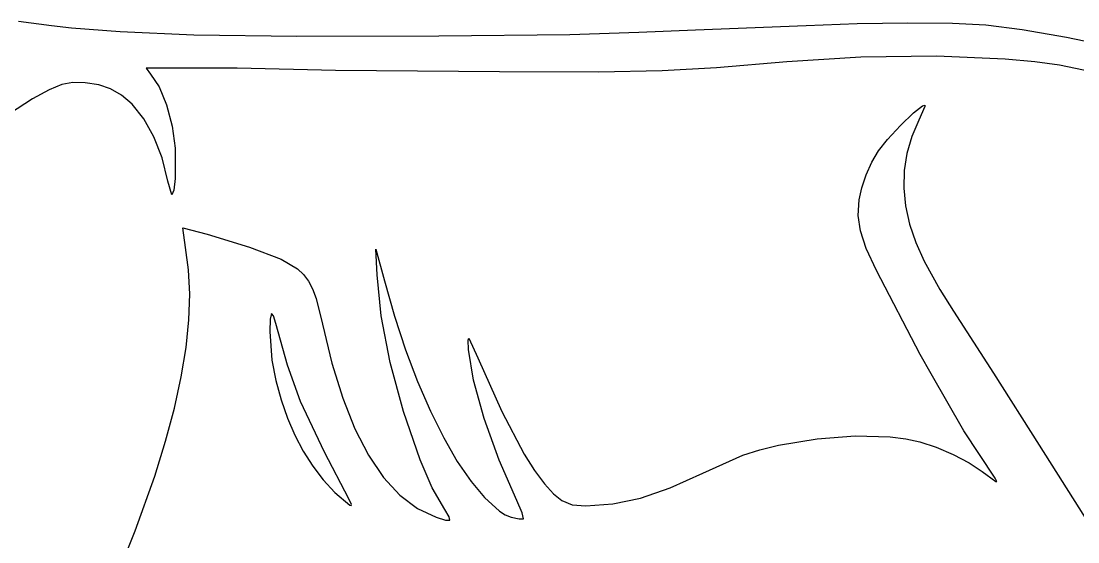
# Model space of a CAD drawing. Extents: x 295 to 722, y 9 to 564.
# Drawn here: x 464.4 to 595.8, y 369.1 to 433.8 of the extents above; entities that cross this region are included whole.
import ezdxf

# ---------------------------------------------------------------- set-up
doc = ezdxf.new("R2010")
doc.units = 0

msp = doc.modelspace()

# ---------------------------------------------------------------- linework, layer by layer
at = {"layer": 'Image'}
for p, q in [((464.078476, 433.820571), (468.179513, 433.260156)), ((561.974186, 433.273107), (568.307399, 433.516168)), ((568.307399, 433.516168), (574.617067, 433.610888)), ((574.617067, 433.610888), (580.19461, 433.554953)), ((580.19461, 433.554953), (584.33145, 433.346052)), ((468.179513, 433.260156), (470.693051, 432.979332)), ((470.693051, 432.979332), (476.719762, 432.537964)), ((476.719762, 432.537964), (485.887894, 432.131056)), ((485.887894, 432.131056), (498.698109, 431.967489)), ((516.346891, 431.992771), (532.595306, 432.169686)), ((532.595306, 432.169686), (541.204421, 432.46102)), ((541.204421, 432.46102), (548.21587, 432.720975)), ((548.21587, 432.720975), (561.974186, 433.273107)), ((584.33145, 433.346052), (588.820462, 432.77037)), ((588.820462, 432.77037), (594.355802, 431.815298)), ((498.698109, 431.967489), (516.346891, 431.992771)), ((594.355802, 431.815298), (600.053845, 430.6478)), ((559.584393, 428.776349), (550.832374, 428.014684)), ((568.779886, 429.340955), (559.584393, 428.776349)), ((578.170797, 429.448066), (568.779886, 429.340955)), ((586.737325, 429.110757), (578.170797, 429.448066)), ((590.392757, 428.77953), (586.737325, 429.110757)), ((593.459669, 428.3421), (590.392757, 428.77953)), ((597.439848, 427.521885), (593.459669, 428.3421)), ((491.252328, 427.97421), (479.953562, 427.984437)), ((479.953562, 427.984437), (480.515854, 427.225057)), ((480.515854, 427.225057), (481.574415, 425.657412)), ((503.501449, 427.691377), (491.252328, 427.97421)), ((523.87434, 427.5194), (503.501449, 427.691377)), ((536.170116, 427.498591), (523.87434, 427.5194)), ((544.091871, 427.626225), (536.170116, 427.498591)), ((550.832374, 428.014684), (544.091871, 427.626225)), ((469.459747, 425.931077), (467.891996, 425.290612)), ((470.846777, 426.193157), (469.459747, 425.931077)), ((472.369555, 426.173517), (470.846777, 426.193157)), ((474.062029, 425.922171), (472.369555, 426.173517)), ((475.538578, 425.417489), (474.062029, 425.922171)), ((481.574415, 425.657412), (482.498718, 423.4155)), ((467.891996, 425.290612), (465.827052, 424.175095)), ((476.888574, 424.618246), (475.538578, 425.417489)), ((478.201388, 423.483213), (476.888574, 424.618246)), ((465.827052, 424.175095), (462.000314, 421.685923)), ((479.664193, 421.686249), (478.201388, 423.483213)), ((482.498718, 423.4155), (483.196089, 420.778163)), ((575.345854, 422.411283), (576.449072, 423.292158)), ((576.75584, 423.202301), (575.991185, 421.532922)), ((576.449072, 423.292158), (576.722261, 423.390421)), ((576.722261, 423.390421), (576.75584, 423.202301)), ((480.921426, 419.440121), (479.664193, 421.686249)), ((573.730234, 420.839683), (575.345854, 422.411283)), ((483.196089, 420.778163), (483.573851, 418.024241)), ((572.106582, 419.093894), (573.730234, 420.839683)), ((575.991185, 421.532922), (575.11426, 419.483843)), ((481.932608, 416.831468), (480.921426, 419.440121)), ((570.979269, 417.690451), (572.106582, 419.093894)), ((575.11426, 419.483843), (574.511423, 417.38974)), ((483.573851, 418.024241), (483.552618, 414.24677)), ((570.156149, 416.280419), (570.979269, 417.690451)), ((482.657256, 413.946927), (481.932608, 416.831468)), ((574.511423, 417.38974), (574.182599, 415.252617)), ((569.446705, 414.710735), (570.156149, 416.280419)), ((574.182599, 415.252617), (574.127714, 413.074477)), ((483.167849, 412.221034), (482.657256, 413.946927)), ((483.552618, 414.24677), (483.390592, 412.799335)), ((568.90364, 413.114602), (569.446705, 414.710735)), ((483.390592, 412.799335), (483.167849, 412.221034)), ((568.57966, 411.625222), (568.90364, 413.114602)), ((574.127714, 413.074477), (574.346692, 410.857323)), ((568.461839, 409.676137), (568.57966, 411.625222)), ((574.346692, 410.857323), (574.839458, 408.603159)), ((568.733085, 407.744561), (568.461839, 409.676137)), ((574.839458, 408.603159), (575.605937, 406.31399)), ((484.833028, 405.682045), (484.522487, 408.146914)), ((484.522487, 408.146914), (487.533706, 407.360867)), ((487.533706, 407.360867), (492.785837, 405.724524)), ((569.460349, 405.554094), (568.733085, 407.744561)), ((575.605937, 406.31399), (576.646054, 403.991817)), ((485.22727, 402.904474), (484.833028, 405.682045)), ((492.785837, 405.724524), (496.754582, 404.234988)), ((508.647774, 402.299172), (508.522573, 405.474168)), ((508.522573, 405.474168), (509.562807, 401.533024)), ((570.710585, 402.828338), (569.460349, 405.554094)), ((496.754582, 404.234988), (498.750252, 403.032599)), ((576.646054, 403.991817), (578.591024, 400.476854)), ((485.373422, 399.912672), (485.22727, 402.904474)), ((498.750252, 403.032599), (499.498865, 402.340867)), ((499.498865, 402.340867), (500.11947, 401.529028)), ((509.166183, 397.202272), (508.647774, 402.299172)), ((576.162608, 392.377309), (570.710585, 402.828338)), ((500.11947, 401.529028), (500.640673, 400.552273)), ((509.562807, 401.533024), (510.810879, 397.169171)), ((485.271077, 396.703597), (485.373422, 399.912672)), ((500.640673, 400.552273), (501.091079, 399.365791)), ((501.091079, 399.365791), (501.893922, 396.184404)), ((578.591024, 400.476854), (580.293701, 397.801261)), ((484.919825, 393.274207), (485.271077, 396.703597)), ((495.351047, 396.785451), (495.307304, 395.238867)), ((495.517313, 397.507856), (495.351047, 396.785451)), ((495.770526, 397.19883), (495.517313, 397.507856)), ((496.073228, 396.2667), (495.770526, 397.19883)), ((510.295339, 391.400312), (509.166183, 397.202272)), ((510.810879, 397.169171), (512.197446, 392.982686)), ((580.293701, 397.801261), (585.264951, 390.060464)), ((497.53038, 391.092752), (496.073228, 396.2667)), ((501.893922, 396.184404), (503.053356, 391.319906)), ((495.307304, 395.238867), (495.569277, 391.698299)), ((519.962161, 394.169796), (520.066352, 394.433875)), ((520.020477, 393.038767), (519.962161, 394.169796)), ((520.066352, 394.433875), (521.179086, 391.980435)), ((484.319256, 389.62146), (484.919825, 393.274207)), ((512.197446, 392.982686), (513.697455, 389.02769)), ((520.644842, 389.202024), (520.020477, 393.038767)), ((495.569277, 391.698299), (496.083257, 389.16601)), ((511.941552, 385.295231), (510.295339, 391.400312)), ((521.179086, 391.980435), (524.159723, 385.298062)), ((577.517511, 389.996062), (576.162608, 392.377309)), ((499.145407, 386.562092), (497.53038, 391.092752)), ((503.053356, 391.319906), (504.392043, 386.977091)), ((483.468961, 385.742311), (484.319256, 389.62146)), ((496.083257, 389.16601), (496.731244, 386.768066)), ((513.697455, 389.02769), (515.285853, 385.3583)), ((521.967087, 384.438278), (520.644842, 389.202024)), ((581.59706, 382.928355), (577.517511, 389.996062)), ((585.264951, 390.060464), (590.94613, 381.144507)), ((496.731244, 386.768066), (497.512866, 384.505251)), ((502.133624, 380.273066), (499.145407, 386.562092)), ((504.392043, 386.977091), (505.90691, 383.161186)), ((482.368531, 381.63372), (483.468961, 385.742311)), ((514.011136, 379.288973), (511.941552, 385.295231)), ((515.285853, 385.3583), (516.937586, 382.028638)), ((524.159723, 385.298062), (526.946648, 380.028885)), ((497.512866, 384.505251), (498.427749, 382.378349)), ((523.81643, 379.281694), (521.967087, 384.438278)), ((498.427749, 382.378349), (499.475519, 380.388144)), ((505.90691, 383.161186), (507.594882, 379.877418)), ((563.338733, 381.93708), (568.071038, 382.282937)), ((568.071038, 382.282937), (572.433873, 382.15714)), ((585.459182, 377.042774), (581.59706, 382.928355)), ((481.017556, 377.292644), (482.368531, 381.63372)), ((516.937586, 382.028638), (518.627601, 379.092823)), ((556.22258, 380.55717), (558.534713, 381.126772)), ((558.534713, 381.126772), (563.338733, 381.93708)), ((572.433873, 382.15714), (574.383691, 381.915119)), ((574.383691, 381.915119), (576.129482, 381.552483)), ((576.129482, 381.552483), (578.150778, 380.897239)), ((578.150778, 380.897239), (580.271338, 379.989377)), ((590.94613, 381.144507), (599.77762, 367.130548)), ((499.475519, 380.388144), (500.655803, 378.535422)), ((505.131227, 374.451811), (502.133624, 380.273066)), ((507.594882, 379.877418), (509.452887, 377.131015)), ((526.946648, 380.028885), (528.242345, 377.966858)), ((549.142016, 377.641727), (554.121297, 379.87361)), ((554.121297, 379.87361), (556.22258, 380.55717)), ((580.271338, 379.989377), (582.250679, 378.943492)), ((500.655803, 378.535422), (501.968227, 376.820965)), ((515.499114, 375.819949), (514.011136, 379.288973)), ((518.627601, 379.092823), (520.330843, 376.604973)), ((526.022093, 374.266433), (523.81643, 379.281694)), ((582.250679, 378.943492), (583.848321, 377.874181)), ((478.598842, 370.472955), (481.017556, 377.292644)), ((509.452887, 377.131015), (511.47785, 374.927203)), ((528.242345, 377.966858), (529.459467, 376.309267)), ((545.084619, 375.815074), (549.142016, 377.641727)), ((583.848321, 377.874181), (585.559498, 376.615047)), ((585.704191, 376.634356), (585.459182, 377.042774)), ((501.968227, 376.820965), (503.412417, 375.24556)), ((517.081648, 373.128896), (515.499114, 375.819949)), ((520.330843, 376.604973), (522.022259, 374.61921)), ((529.459467, 376.309267), (530.587963, 375.073156)), ((541.401254, 374.556649), (545.084619, 375.815074)), ((585.559498, 376.615047), (585.704191, 376.634356)), ((503.412417, 375.24556), (505.26639, 373.660691)), ((505.471094, 373.748334), (505.131227, 374.451811)), ((505.131227, 374.451811), (505.131227, 374.451811)), ((511.47785, 374.927203), (513.666698, 373.27121)), ((522.022259, 374.61921), (523.874906, 372.914003)), ((530.587963, 375.073156), (531.617785, 374.275572)), ((537.956068, 373.828577), (541.401254, 374.556649)), ((505.26639, 373.660691), (505.433858, 373.628898)), ((505.433858, 373.628898), (505.471094, 373.748334)), ((513.666698, 373.27121), (516.016357, 372.168264)), ((517.633525, 372.233867), (517.081648, 373.128896)), ((526.689106, 372.72732), (526.022093, 374.266433)), ((531.617785, 374.275572), (532.913101, 373.725017)), ((532.913101, 373.725017), (534.613208, 373.59298)), ((534.613208, 373.59298), (537.956068, 373.828577)), ((516.016357, 372.168264), (517.170241, 371.816101)), ((517.170241, 371.816101), (517.686177, 371.817119)), ((517.686177, 371.817119), (517.633525, 372.233867)), ((523.874906, 372.914003), (524.58892, 372.476917)), ((524.58892, 372.476917), (525.329546, 372.193513)), ((525.329546, 372.193513), (526.322097, 371.968304)), ((526.322097, 371.968304), (526.85074, 371.980897)), ((526.85074, 371.980897), (526.689106, 372.72732)), ((475.748356, 363.423429), (478.598842, 370.472955))]:
    msp.add_line(p, q, dxfattribs=at)

doc.saveas('drawing.dxf')
